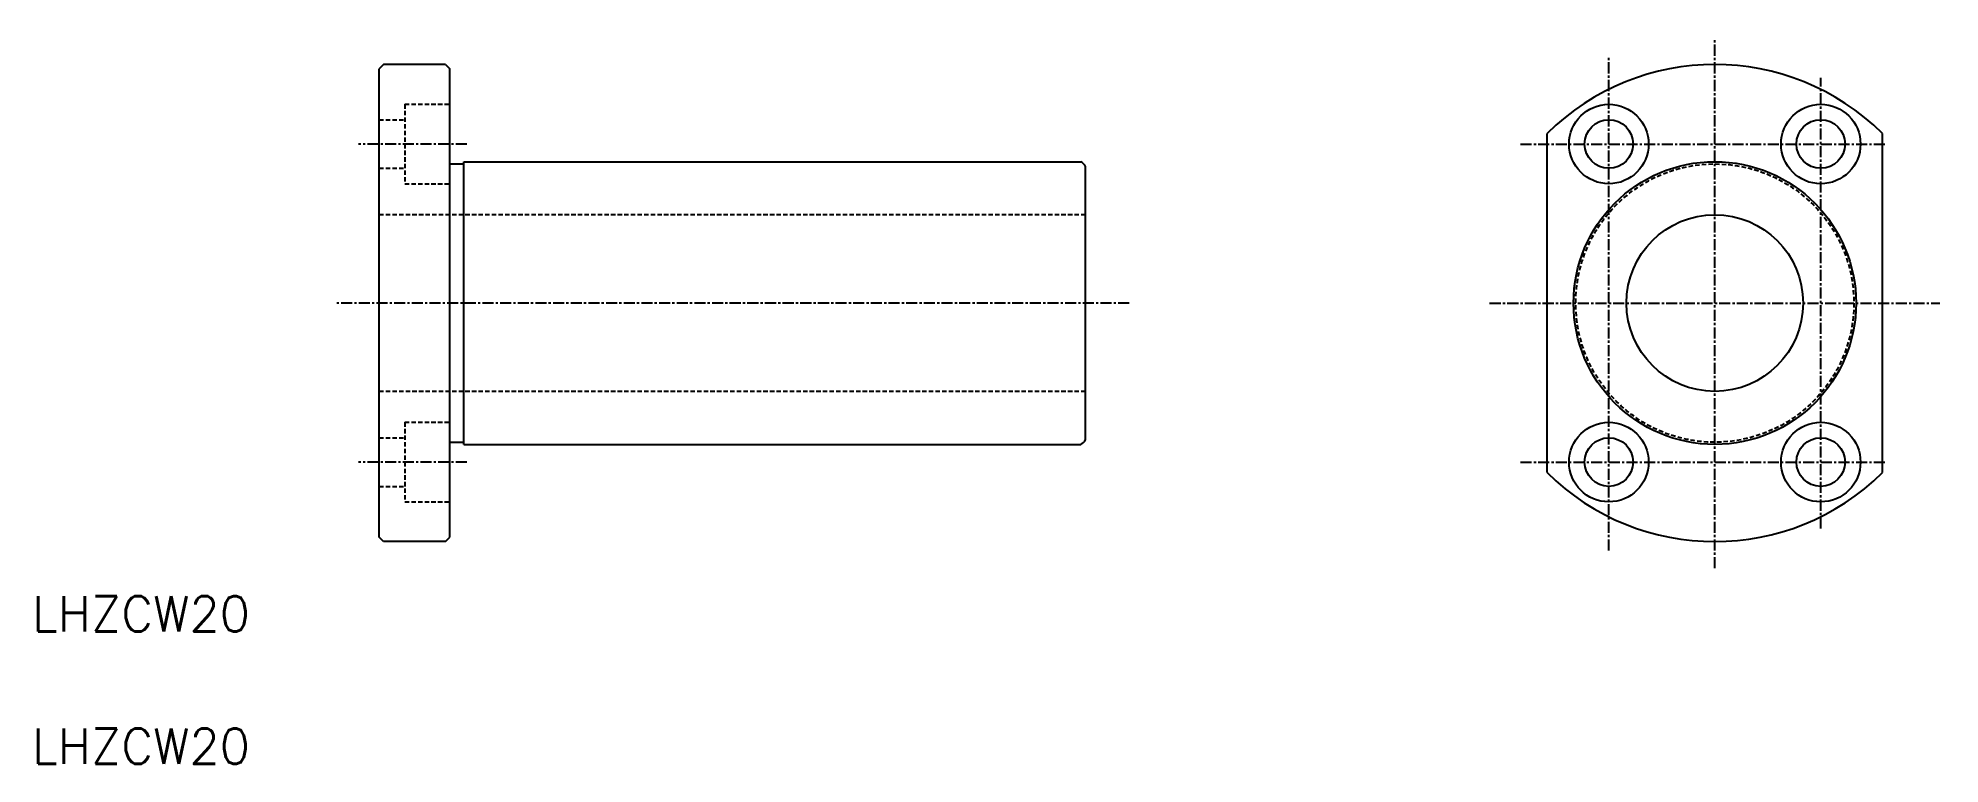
# Model space of a CAD drawing. Extents: x 227 to 443, y 147 to 229.
import ezdxf

# ---------------------------------------------------------------- set-up
doc = ezdxf.new("R2010")
doc.units = 0
doc.linetypes.add('CENTER', pattern=[2, 1.25, -0.25, 0.25, -0.25])
doc.linetypes.add('DASHED', pattern=[0.75, 0.5, -0.25])
doc.layers.get('0').update_dxf_attribs({"linetype": 'CONTINUOUS'})
doc.layers.add('CENTER', color=1, linetype='CENTER')
doc.styles.get("Standard").update_dxf_attribs({"font": 'txt.shx', "bigfont": 'bigfont.shx'})

msp = doc.modelspace()

# ---------------------------------------------------------------- linework, layer by layer
at = {"color": 7, "linetype": 'CONTINUOUS'}
for p, q in [((266.62, 225.86), (266.12, 225.36)), ((266.12, 172.36), (266.12, 225.36)), ((273.62, 225.86), (266.62, 225.86)), ((273.62, 225.86), (274.12, 225.36)), ((274.12, 172.36), (274.12, 225.36)), ((398.38, 179.67), (398.38, 218.04)), ((436.38, 179.67), (436.38, 218.04)), ((274.12, 214.61), (275.72, 214.61)), ((275.72, 182.86), (275.72, 214.86)), ((275.72, 214.86), (345.58, 214.86)), ((346.12, 183.4), (346.12, 214.31)), ((274.12, 183.11), (275.72, 183.11)), ((275.72, 182.86), (345.58, 182.86)), ((282.25, 182.86), (282.25, 182.86)), ((290.37, 182.86), (290.37, 182.86)), ((266.62, 171.86), (266.12, 172.36)), ((273.62, 171.86), (274.12, 172.36)), ((273.62, 171.86), (266.62, 171.86))]:
    msp.add_line(p, q, dxfattribs=at)
at = {"color": 3, "linetype": 'DASHED'}
for p, q in [((269.02, 221.36), (269.02, 212.36)), ((269.02, 221.36), (274.12, 221.36)), ((266.12, 219.61), (269.02, 219.61)), ((266.12, 214.11), (269.02, 214.11)), ((269.02, 212.36), (274.12, 212.36)), ((346.12, 208.86), (266.12, 208.86)), ((346.12, 188.86), (266.12, 188.86)), ((269.02, 185.36), (269.02, 176.36)), ((269.02, 185.36), (274.12, 185.36)), ((266.12, 183.61), (269.02, 183.61)), ((266.12, 178.11), (269.02, 178.11)), ((269.02, 176.36), (274.12, 176.36))]:
    msp.add_line(p, q, dxfattribs=at)
at = {"color": 7, "linetype": 'CONTINUOUS'}
for centre, radius in [((405.38, 216.86), 4.5), ((429.38, 216.86), 4.5), ((405.38, 216.86), 2.75), ((429.38, 216.86), 2.75), ((417.38, 198.86), 16), ((417.38, 198.86), 10), ((405.38, 180.86), 4.5), ((429.38, 180.86), 4.5), ((405.38, 180.86), 2.75), ((429.38, 180.86), 2.75)]:
    msp.add_circle(centre, radius, dxfattribs=at)
at = {"color": 3, "linetype": 'DASHED'}
msp.add_circle((417.38, 198.86), 15.75, dxfattribs=at)
at = {"color": 7, "linetype": 'CONTINUOUS'}
for centre, radius, start, end in [((417.38, 198.86), 27, 45.2751, 134.7249), ((344.97, 213.71), 1.3, 27.7958, 62.2042), ((344.97, 184.01), 1.3, 297.7958, 332.2042), ((417.38, 198.86), 27, 225.2751, 314.7249)]:
    msp.add_arc(centre, radius, start, end, dxfattribs=at)
at = {"layer": 'CENTER', "color": 1, "linetype": 'CENTER'}
for p, q in [((417.38, 168.86), (417.38, 228.86)), ((405.38, 170.86), (405.38, 226.86)), ((429.38, 173.36), (429.38, 224.36)), ((276.04, 216.86), (263.78, 216.86)), ((395.38, 216.86), (436.88, 216.86)), ((351.06, 198.86), (261.22, 198.86)), ((391.88, 198.86), (442.88, 198.86)), ((276.04, 180.86), (263.78, 180.86)), ((395.38, 180.86), (436.88, 180.86))]:
    msp.add_line(p, q, dxfattribs=at)

# ---------------------------------------------------------------- texts
at = {"color": 7, "linetype": 'CONTINUOUS'}
for p in [(226.8, 161.69), (226.8, 146.69)]:
    msp.add_text('LHZCW20', height=4, dxfattribs=at).set_placement(p)

doc.saveas('drawing.dxf')
